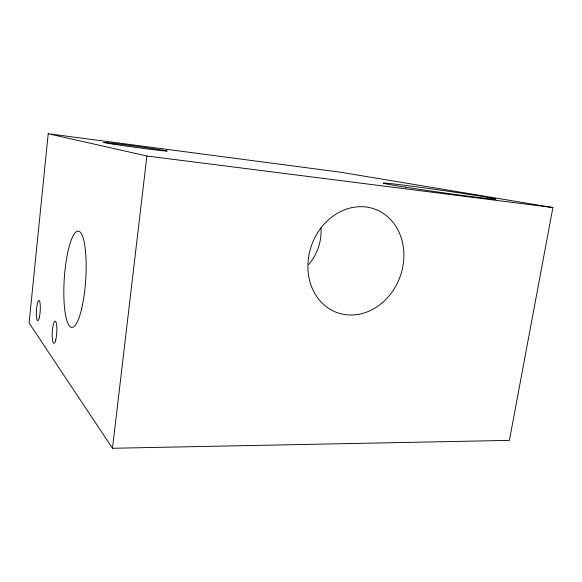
<?xml version="1.0" encoding="UTF-8"?>
<svg xmlns="http://www.w3.org/2000/svg" width="582" height="582" viewBox="0 0 582 582"><rect width="100%" height="100%" fill="white"/><g stroke="black" fill="none" stroke-linecap="round" stroke-linejoin="round"><path stroke-width="0.87" d="M48.204 133.729L29.1 322.988L112.486 448.271L509.403 440.378L552.9 207.548L340.135 172.156L48.204 133.729L146.89 156.005L552.9 207.548M112.486 448.271L146.89 156.005M320.988 227.744A46.225 41.329 -70.7 0 1 308.642 264.534M81.56 309.1A48.241 10.738 -86.2 0 0 79.603 231.672A48.241 10.738 -86.2 0 0 63.882 297.162A48.241 10.738 -86.2 0 0 81.56 309.1M39.336 317.357A10.083 1.877 -86.5 0 0 39.336 300.741A10.083 1.877 -86.5 0 0 36.382 313.603A10.083 1.877 -86.5 0 0 39.336 317.357M55.763 339.888A11.116 2.27 -86.8 0 0 55.632 321.446A11.116 2.27 -86.8 0 0 52.184 335.341A11.116 2.27 -86.8 0 0 55.763 339.888M382.272 302.793A55.079 46.967 -69.8 0 0 377.449 210.189A55.079 46.967 -69.8 0 0 307.973 269.553A55.079 46.967 -69.8 0 0 382.272 302.793M113.505 144.205A32.156 0.567 7.7 0 0 166.088 151.051A32.156 0.567 7.7 0 0 125.275 144.838A32.156 0.567 7.7 0 0 113.505 144.205M405.298 187.157A56.81 1.12 8.1 0 0 495.187 199.219A56.81 1.12 8.1 0 0 417.738 186.982A56.81 1.12 8.1 0 0 405.298 187.157"/></g></svg>
